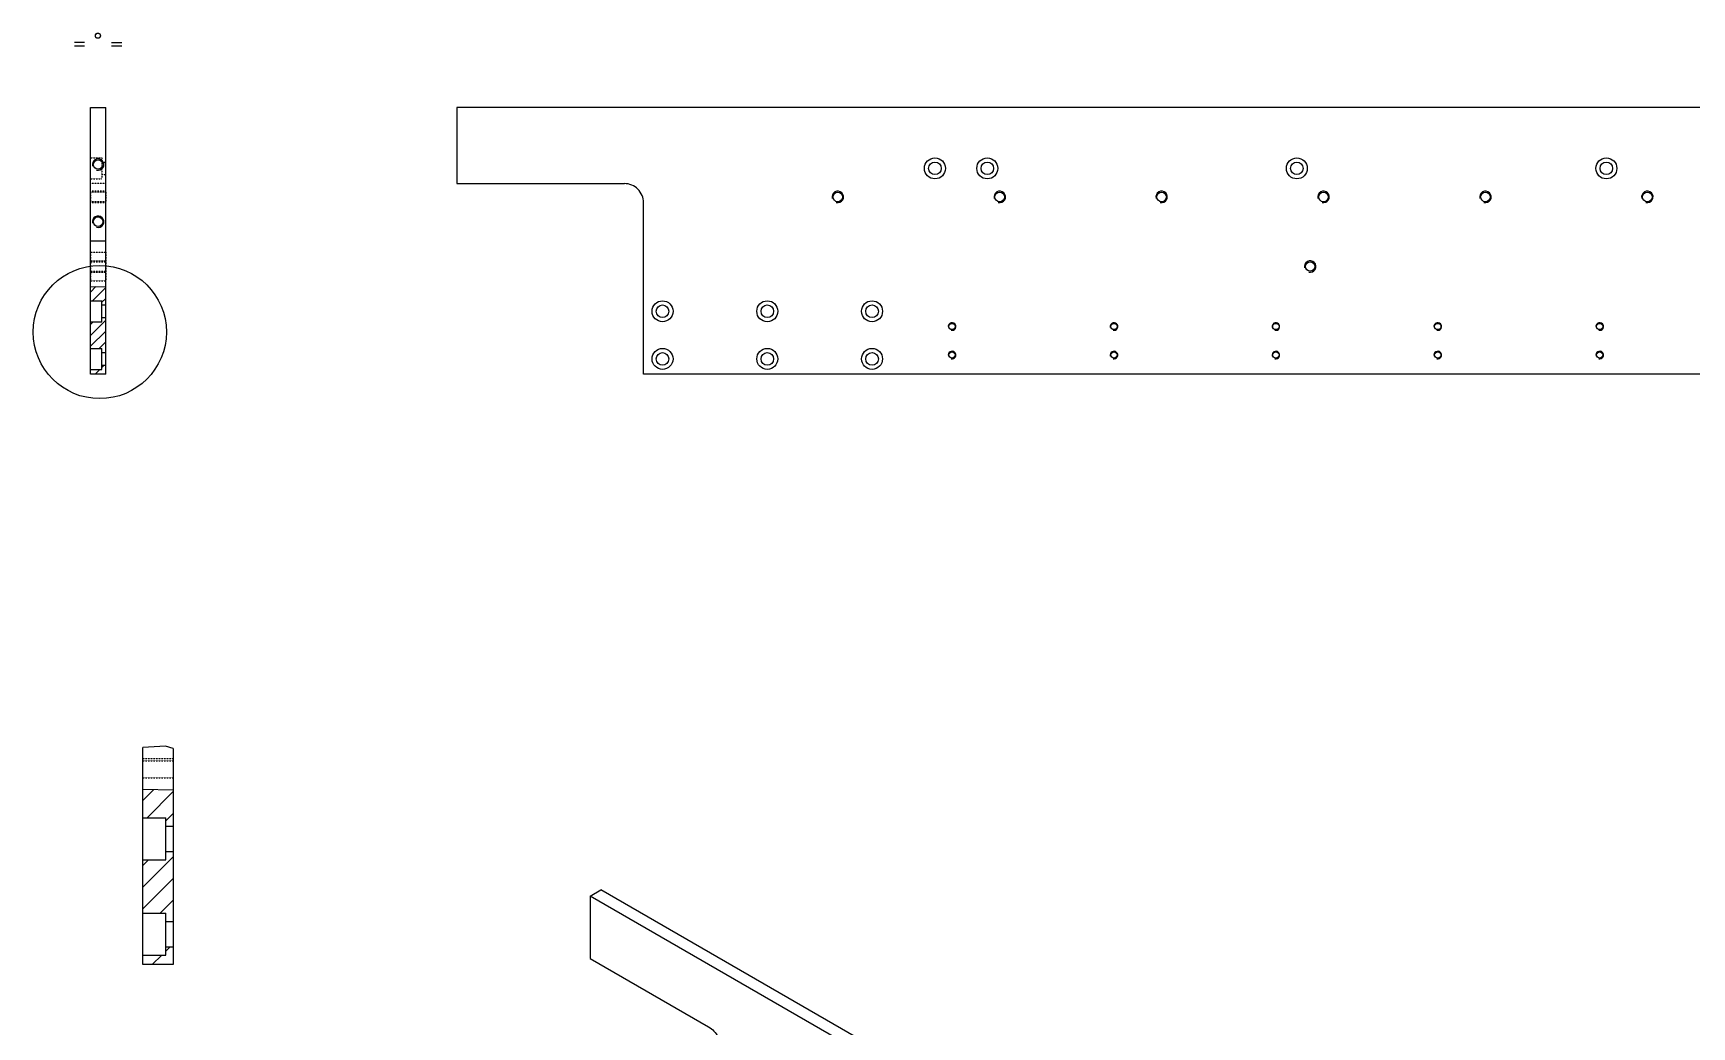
# Model space of a CAD drawing. Header units: millimetres. Extents: x 169 to 1916, y 51 to 1230.
# Drawn here: x 169 to 1040, y 708 to 1230 of the extents above; entities that cross this region are included whole.
import ezdxf

# ---------------------------------------------------------------- set-up
doc = ezdxf.new("R2010")
doc.units = ezdxf.units.MM
doc.linetypes.add('HIDDEN', pattern=[0.2, 0.1, -0.1])
doc.layers.add('geometry', color=8, linetype='Continuous')

msp = doc.modelspace()

# ---------------------------------------------------------------- linework, layer by layer
at = {"layer": 'geometry', "linetype": 'CONTINUOUS'}
for points in [[(201.45, 1228.37), (201.47, 1228.57)], [(201.46, 1228.17), (201.45, 1228.37)], [(201.5, 1227.97), (201.46, 1228.17)], [(201.47, 1228.57), (201.52, 1228.76)], [(201.57, 1227.79), (201.5, 1227.97)], [(201.52, 1228.76), (201.59, 1228.95)], [(201.59, 1228.95), (201.7, 1229.12)], [(201.7, 1229.12), (201.82, 1229.27)], [(201.82, 1229.27), (201.97, 1229.41)], [(201.97, 1229.41), (202.14, 1229.51)], [(202.14, 1229.51), (202.32, 1229.6)], [(202.32, 1229.6), (202.52, 1229.65)], [(202.52, 1229.65), (202.71, 1229.68)], [(202.71, 1229.68), (202.91, 1229.67)], [(202.91, 1229.67), (203.11, 1229.64)], [(203.11, 1229.64), (203.3, 1229.57)], [(203.3, 1229.57), (203.48, 1229.48)], [(203.48, 1229.48), (203.64, 1229.36)], [(203.64, 1229.36), (203.78, 1229.22)], [(203.78, 1229.22), (203.9, 1229.06)], [(203.9, 1229.06), (204, 1228.88)], [(204.05, 1227.95), (203.98, 1227.77)], [(204, 1228.88), (204.06, 1228.7)], [(204.1, 1228.15), (204.05, 1227.95)], [(204.06, 1228.7), (204.1, 1228.5)], [(204.1, 1228.5), (204.11, 1228.35)], [(204.11, 1228.35), (204.1, 1228.15)], [(195.76, 1224.74), (190.43, 1224.74)], [(190.43, 1222.96), (195.76, 1222.96)], [(201.67, 1227.61), (201.57, 1227.79)], [(201.79, 1227.45), (201.67, 1227.61)], [(201.94, 1227.32), (201.79, 1227.45)], [(202.1, 1227.2), (201.94, 1227.32)], [(202.28, 1227.11), (202.1, 1227.2)], [(202.47, 1227.05), (202.28, 1227.11)], [(202.67, 1227.02), (202.47, 1227.05)], [(202.87, 1227.02), (202.67, 1227.02)], [(203.07, 1227.05), (202.87, 1227.02)], [(203.26, 1227.1), (203.07, 1227.05)], [(203.44, 1227.19), (203.26, 1227.1)], [(203.6, 1227.3), (203.44, 1227.19)], [(203.75, 1227.44), (203.6, 1227.3)], [(203.88, 1227.59), (203.75, 1227.44)], [(203.98, 1227.77), (203.88, 1227.59)], [(209.96, 1224.74), (215.28, 1224.74)], [(209.96, 1222.96), (215.28, 1222.96)], [(198.89, 1050.72), (198.89, 1190.72)], [(198.89, 1190.72), (206.89, 1190.72)], [(206.89, 1050.72), (206.89, 1190.72)], [(391.22, 1190.72), (391.22, 1150.72)], [(1916.22, 1190.72), (391.22, 1190.72)], [(391.22, 1150.72), (479.22, 1150.72)], [(489.22, 1050.72), (489.22, 1140.72)], [(198.89, 1120.72), (206.89, 1120.72)], [(198.89, 1096.75), (206.89, 1096.59)], [(201.78, 1096.69), (198.89, 1093.8)], [(198.89, 1089.22), (204.89, 1089.22)], [(206.89, 1096.11), (200, 1089.22)], [(206.89, 1090.42), (204.89, 1088.42)], [(204.89, 1078.22), (204.89, 1089.22)], [(204.89, 1087.02), (206.89, 1087.02)], [(204.89, 1080.42), (206.89, 1080.42)], [(206.89, 1079.04), (198.89, 1071.04)], [(198.89, 1078.22), (204.89, 1078.22)], [(200.39, 1078.22), (198.89, 1076.73)], [(206.89, 1073.34), (198.89, 1065.34)], [(198.89, 1064.22), (204.89, 1064.22)], [(206.89, 1067.65), (203.47, 1064.22)], [(204.89, 1053.22), (204.89, 1064.22)], [(204.89, 1062.02), (206.89, 1062.02)], [(204.89, 1055.42), (206.89, 1055.42)], [(206.05, 1055.42), (204.89, 1054.27)], [(198.89, 1053.22), (204.89, 1053.22)], [(206.89, 1050.72), (198.89, 1050.72)], [(203.85, 1053.22), (201.35, 1050.72)], [(1889.22, 1050.72), (489.22, 1050.72)], [(238.25, 855.51), (226.39, 854.74)], [(226.39, 740.8), (226.39, 854.74)], [(242.39, 854.28), (238.25, 855.51)], [(242.39, 854.28), (242.39, 740.8)], [(226.39, 832.85), (242.39, 832.54)], [(232.16, 832.74), (226.39, 826.97)], [(242.39, 831.58), (228.61, 817.8)], [(242.39, 820.2), (238.39, 816.2)], [(226.39, 817.8), (238.39, 817.8)], [(238.39, 795.8), (238.39, 817.8)], [(238.39, 813.4), (242.39, 813.4)], [(242.39, 797.43), (226.39, 781.43)], [(229.38, 795.8), (226.39, 792.81)], [(226.39, 795.8), (238.39, 795.8)], [(238.39, 800.2), (242.39, 800.2)], [(242.39, 786.04), (226.39, 770.04)], [(461.17, 776.74), (466.83, 780.01)], [(461.17, 776.74), (461.17, 744.08)], [(1539.52, 154.17), (461.17, 776.74)], [(1545.17, 157.44), (466.83, 780.01)], [(226.39, 767.8), (238.39, 767.8)], [(242.39, 774.66), (235.53, 767.8)], [(238.39, 745.8), (238.39, 767.8)], [(238.39, 763.4), (242.39, 763.4)], [(238.39, 750.2), (242.39, 750.2)], [(240.7, 750.2), (238.39, 747.89)], [(226.39, 745.8), (238.39, 745.8)], [(242.39, 740.8), (226.39, 740.8)], [(236.3, 745.8), (231.3, 740.8)], [(461.17, 744.08), (523.4, 708.15)]]:
    msp.add_lwpolyline(points, dxfattribs=at)
at = {"layer": 'geometry', "linetype": 'HIDDEN'}
for points in [[(198.89, 1153.22), (198.89, 1164.22)], [(198.89, 1164.22), (204.89, 1164.22)], [(204.89, 1164.22), (204.89, 1153.23)], [(204.89, 1162.02), (206.89, 1162.02)], [(206.89, 1155.42), (206.89, 1162.02)], [(198.89, 1153.22), (204.89, 1153.22)], [(206.89, 1150.72), (198.89, 1150.72)], [(204.89, 1155.42), (206.89, 1155.42)], [(206.89, 1146.72), (198.89, 1146.72)], [(198.89, 1146.22), (198.89, 1141.22)], [(206.89, 1146.22), (198.89, 1146.22)], [(206.89, 1141.22), (198.89, 1141.22)], [(206.89, 1140.72), (198.89, 1140.72)], [(206.89, 1146.22), (206.89, 1141.22)], [(198.89, 1114.72), (206.89, 1114.72)], [(198.89, 1114.72), (198.89, 1099.72)], [(206.89, 1114.72), (206.89, 1099.72)], [(198.89, 1110.22), (206.89, 1110.22)], [(198.89, 1109.62), (206.89, 1109.62)], [(198.89, 1104.82), (206.89, 1104.82)], [(198.89, 1104.22), (206.89, 1104.22)], [(198.89, 1099.72), (206.89, 1099.72)], [(226.39, 849), (242.39, 849)], [(226.39, 847.8), (242.39, 847.8)], [(226.39, 838.8), (242.39, 838.8)]]:
    msp.add_lwpolyline(points, dxfattribs=at)
at = {"layer": 'geometry', "linetype": 'CONTINUOUS'}
for points in [[(202.12, 1157.82, 3.732051), (200, 1159.95)], [(489.22, 1140.72, 0.414214), (479.22, 1150.72)], [(590.45, 1140.82, 3.732051), (588.33, 1142.95)], [(675.45, 1140.82, 3.732051), (673.33, 1142.95)], [(760.45, 1140.82, 3.732051), (758.33, 1142.95)], [(845.45, 1140.82, 3.732051), (843.33, 1142.95)], [(930.45, 1140.82, 3.732051), (928.33, 1142.95)], [(1015.45, 1140.82, 3.732051), (1013.33, 1142.95)], [(202.12, 1127.82, 3.732051), (200, 1129.95)], [(838.45, 1104.32, 3.732051), (836.33, 1106.45)], [(650.71, 1073.79, 3.732051), (649.29, 1075.2)], [(735.71, 1073.79, 3.732051), (734.29, 1075.2)], [(820.71, 1073.79, 3.732051), (819.29, 1075.2)], [(905.71, 1073.79, 3.732051), (904.29, 1075.2)], [(990.71, 1073.79, 3.732051), (989.29, 1075.2)], [(650.71, 1058.79, 3.732051), (649.29, 1060.2)], [(735.71, 1058.79, 3.732051), (734.29, 1060.2)], [(820.71, 1058.79, 3.732051), (819.29, 1060.2)], [(905.71, 1058.79, 3.732051), (904.29, 1060.2)], [(990.71, 1058.79, 3.732051), (989.29, 1060.2)]]:
    msp.add_lwpolyline(points, format="xyb", dxfattribs=at)
for centre, radius in [((202.78, 1228.35), 1.33), ((202.89, 1160.72), 2.5), ((642.22, 1158.72), 5.5), ((642.22, 1158.72), 3.3), ((669.72, 1158.72), 5.5), ((669.72, 1158.72), 3.3), ((832.22, 1158.72), 5.5), ((832.22, 1158.72), 3.3), ((994.72, 1158.72), 5.5), ((994.72, 1158.72), 3.3), ((591.22, 1143.72), 2.5), ((676.22, 1143.72), 2.5), ((761.22, 1143.72), 2.5), ((846.22, 1143.72), 2.5), ((931.22, 1143.72), 2.5), ((1016.22, 1143.72), 2.5), ((202.89, 1130.72), 2.5), ((203.77, 1072.81), 34.96), ((839.22, 1107.22), 2.4), ((499.22, 1083.72), 5.5), ((554.22, 1083.72), 5.5), ((609.22, 1083.72), 5.5), ((499.22, 1083.72), 3.3), ((554.22, 1083.72), 3.3), ((609.22, 1083.72), 3.3), ((651.22, 1075.72), 1.65), ((736.22, 1075.72), 1.65), ((821.22, 1075.72), 1.65), ((906.22, 1075.72), 1.65), ((991.22, 1075.72), 1.65), ((499.22, 1058.72), 5.5), ((554.22, 1058.72), 5.5), ((609.22, 1058.72), 5.5), ((651.22, 1060.72), 1.65), ((736.22, 1060.72), 1.65), ((821.22, 1060.72), 1.65), ((906.22, 1060.72), 1.65), ((991.22, 1060.72), 1.65), ((499.22, 1058.72), 3.3), ((554.22, 1058.72), 3.3), ((609.22, 1058.72), 3.3)]:
    msp.add_circle(centre, radius, dxfattribs=at)
msp.add_open_spline([(523.4, 708.15), (525.5, 706.94), (528.81, 703.12), (530.47, 698.33), (530.47, 695.91)], degree=3, knots=[0, 0, 0, 0, 0.499999, 1, 1, 1, 1], dxfattribs=at)

doc.saveas('drawing.dxf')
